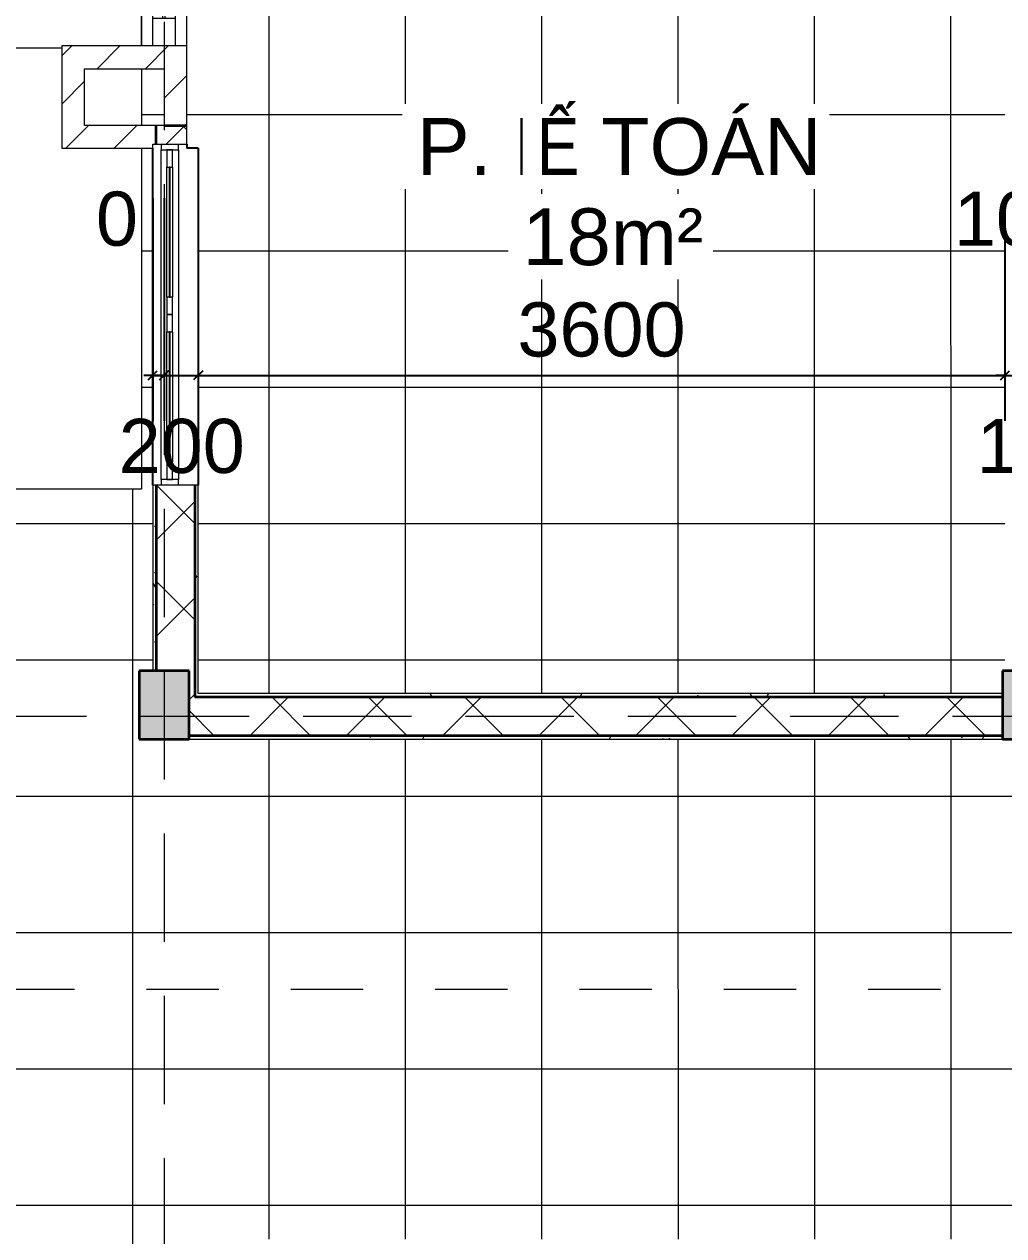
# Model space of a CAD drawing. Header units: millimetres. Extents: x -20510 to 108935, y -243239 to 20306.
# Drawn here: x -65 to 4245, y -64485 to -59154 of the extents above; entities that cross this region are included whole.
import ezdxf

# ---------------------------------------------------------------- set-up
doc = ezdxf.new("R2010")
doc.units = ezdxf.units.MM
for name, pattern in [('Abgebrochen', [714.375, 476.25, -238.125]), ('Aligning Line', [635, 317.5, -317.5]), ('Hidden', [714.375, 476.25, -238.125])]:
    doc.linetypes.add(name, pattern=pattern)
for name, color, linetype, lineweight in [('A-ANNO-DIMS', 1, 'Continuous', 9), ('A-FLOR', 7, 'Continuous', 9), ('A-FLOR-PATT', 8, 'Continuous', 9), ('A-GLAZ', 4, 'Continuous', 18), ('A-WALL', 7, 'Continuous', 25), ('A-WALL-PATT', 8, 'Continuous', 18), ('G-ANNO-SYMB', 6, 'Abgebrochen', 9), ('G-ANNO-TEXT', 2, 'Continuous', 9), ('G-IMPT', 8, 'Continuous', 9), ('S-COLS', 7, 'Continuous', 25), ('S-GRID', 1, 'Continuous', 9)]:
    doc.layers.add(name, color=color, linetype=linetype, lineweight=lineweight)
doc.styles.add('Arial_2', font='arial.ttf', dxfattribs={"height": 300})
doc.styles.add('Arial_3', font='arial.ttf', dxfattribs={"width": 0.8, "height": 250})
doc.styles.add('Arial_5', font='arial.ttf', dxfattribs={"height": 238.125})
doc.dimstyles.new('SecretInternalLinAngDimStyle5p4736185', dxfattribs={"dimscale": 304.8, "dimtxt": 242.94927, "dimasz": 0.130208, "dimexe": 0.656168, "dimexo": 0.0625, "dimgap": 0.260417, "dimtad": 1, "dimdec": 0, "dimrnd": 100, "dimzin": 0, "dimdsep": 46, "dimtxsty": 'Arial_5', "dimblk1": 'OBLIQUE', "dimblk2": 'OBLIQUE', "dimsah": 1, "dimcen": 0.09, "dimdle": 0.492126, "dimazin": 0, "dimtfac": 1, "dimtdec": 4, "dimtix": 1, "dimtmove": 0, "dimatfit": 3, "dimfxl": 2.624672, "dimfxlon": 1, "dimtvp": 1, "dimtolj": 1, "dimtzin": 0, "dimarcsym": 2})
doc.dimstyles.new('SecretInternalLinAngDimStyle5p4736185_1', dxfattribs={"dimscale": 304.8, "dimtxt": 242.94927, "dimasz": 0.130208, "dimexe": 0.656168, "dimexo": 0.0625, "dimgap": 0.260417, "dimtad": 1, "dimdec": 0, "dimrnd": 100, "dimzin": 0, "dimdsep": 46, "dimtxsty": 'Arial_5', "dimblk1": 'OBLIQUE', "dimblk2": 'OBLIQUE', "dimsah": 1, "dimcen": 0.09, "dimdle": 0.492126, "dimazin": 0, "dimtfac": 1, "dimtdec": 4, "dimtix": 1, "dimtmove": 2, "dimatfit": 3, "dimfxl": 2.624672, "dimfxlon": 1, "dimtvp": 1, "dimtolj": 1, "dimtzin": 0, "dimarcsym": 2})
pattern_1 = [(45, (0, -70000), (-106.066, 106.066), [])]
pattern_2 = [(0, (0, -70000), (406.4, 101.6), [33.528, -271.272, 33.528, -271.272, -1625.6]), (0, (0, -70000), (406.4, 101.6), [-609.6, 33.528, -576.072, 33.528, -271.272, -711.2]), (0, (0, -70000), (406.4, 101.6), [-1524, 33.528, -169.672, 33.528, -474.472]), (120, (152.4, -69949.2), (-291.1882, 301.1527), [33.528, -271.272, 33.528, -271.272, -1625.6]), (120, (152.4, -69949.2), (-291.1882, 301.1527), [-609.6, 33.528, -576.072, 33.528, -271.272, -711.2]), (120, (152.4, -69949.2), (-291.1882, 301.1527), [-1524, 33.528, -169.672, 33.528, -474.472]), (240, (203.2, -69746), (-115.2118, -402.7527), [33.528, -271.272, 33.528, -271.272, -1625.6]), (240, (203.2, -69746), (-115.2118, -402.7527), [-609.6, 33.528, -576.072, 33.528, -271.272, -711.2]), (240, (203.2, -69746), (-115.2118, -402.7527), [-1524, 33.528, -169.672, 33.528, -474.472])]
pattern_3 = [(45, (0, -70000), (-212.132, 212.132), []), (135, (0, -70000), (-212.132, -212.132), [])]

# ---------------------------------------------------------------- blocks, each defined once
blk = doc.blocks.new('Window_K2_Stack - Window_K2_Stack-2377845-03_MẶT BẰNG TẦNG 3')
at = {"layer": 'A-GLAZ'}
for p, q in [((-450, -100), (-450, 100)), ((-450, 100), (450, 100)), ((450, -100), (450, 100)), ((-450, 50), (450, 50)), ((-328.75, -50), (-328.75, 50)), ((-328.75, 5), (328.75, 5)), ((328.75, -50), (328.75, 50)), ((-450, -50), (450, -50)), ((-328.75, -5), (328.75, -5)), ((-450, -100), (450, -100))]:
    blk.add_line(p, q, dxfattribs=at)
blk = doc.blocks.new('M_Concrete-Rectangular-Column - COT220X300-2391839-03_MẶT BẰNG TẦNG 3')
at = {"layer": 'S-COLS', "lineweight": 35}
blk.add_hatch(color=256, dxfattribs=at).paths.add_polyline_path([(110, -150), (110, 150), (-110, 150), (-110, -150)])
for p, q in [((110, 150), (-110, 150)), ((-110, 150), (-110, -150)), ((110, -150), (110, 150)), ((-110, -150), (110, -150))]:
    blk.add_line(p, q, dxfattribs=at)
blk = doc.blocks.new('Mat_Tien_3dsMax - Sync_3dsMax_To_Revit-2401403-03_MẶT BẰNG TẦNG 3')
at = {"layer": 'G-IMPT'}
blk.add_line((-6051.8, 4142.2), (-300, 4142.4), dxfattribs=at)
blk = doc.blocks.new('Mat_Tien_3dsMax - Mat_Tien_3dsMax-2387879-03_MẶT BẰNG TẦNG 3')
blk.add_blockref('Mat_Tien_3dsMax - Sync_3dsMax_To_Revit-2401403-03_MẶT BẰNG TẦNG 3', (0, 0))
blk = doc.blocks.new('CUA SO 2 CANH NHOM KINH O O THOANG - S1_1500x1800-2404851-03_MẶT BẰNG TẦNG 3')
at = {"layer": 'A-GLAZ'}
for p, q in [((-725, 63), (-750, 63)), ((-725, -13), (-725, 63)), ((750, 63), (725, 63)), ((725, 63), (725, -13)), ((-649, 37.5), (-725, 37.5)), ((-725, 37.5), (-725, 12.5)), ((-725, 12.5), (-649, 12.5)), ((-649, 12.5), (-649, 37.5)), ((-76, 27.5), (-649, 27.5)), ((-649, 27.5), (-649, 22.5)), ((-649, 22.5), (-76, 22.5)), ((0, 37.5), (-76, 37.5)), ((-76, 37.5), (-76, 12.5)), ((-76, 22.5), (-76, 27.5)), ((-76, 12.5), (0, 12.5)), ((0, 12.5), (0, 37.5)), ((76, 37.5), (0, 37.5)), ((0, 37.5), (0, 12.5)), ((0, 12.5), (76, 12.5)), ((76, 12.5), (76, 37.5)), ((649, 27.5), (76, 27.5)), ((76, 27.5), (76, 22.5)), ((76, 22.5), (649, 22.5)), ((725, 37.5), (649, 37.5)), ((649, 37.5), (649, 12.5)), ((649, 22.5), (649, 27.5)), ((649, 12.5), (725, 12.5)), ((725, 12.5), (725, 37.5)), ((-750, -13), (-725, -13)), ((725, -13), (750, -13))]:
    blk.add_line(p, q, dxfattribs=at)
at = {"layer": 'A-GLAZ', "lineweight": 9}
for p, q in [((-725, 63), (725, 63)), ((-649, 37.5), (-76, 37.5)), ((-76, 12.5), (-649, 12.5)), ((76, 37.5), (649, 37.5)), ((649, 12.5), (76, 12.5)), ((725, -13), (-725, -13))]:
    blk.add_line(p, q, dxfattribs=at)
blk = doc.blocks.new('_Oblique')
at = {"color": 0, "linetype": 'ByBlock', "lineweight": -2}
blk.add_line((-0.5, -0.5), (0.5, 0.5), dxfattribs=at)
blk = doc.blocks.new('DIMBLOCK132-03_MẶT BẰNG TẦNG 3')
at = {"layer": 'A-ANNO-DIMS', "color": 0, "lineweight": -2, "transparency": 16777216}
for p, q in [((500, -59919.1), (500, -60900)), ((550, -59919.1), (550, -60900)), ((500, -60700), (460.3, -60700)), ((500, -60700), (550, -60700)), ((550, -60700), (589.7, -60700))]:
    blk.add_line(p, q, dxfattribs=at)
at = {"layer": 'Defpoints', "color": 0, "transparency": 16777216}
for p in [(500, -59900), (550, -59900), (550, -60700)]:
    blk.add_point(p, dxfattribs=at)
at = {"layer": 'A-ANNO-DIMS', "color": 0, "lineweight": -2, "transparency": 16777216, "xscale": 39.6875, "yscale": 39.6875, "zscale": 39.6875}
blk.add_blockref('_Oblique', (500, -60700), dxfattribs=at)
at = {"layer": 'A-ANNO-DIMS', "color": 0, "lineweight": -2, "transparency": 16777216, "xscale": 39.6875, "yscale": 39.6875, "zscale": 39.6875, "rotation": 180}
blk.add_blockref('_Oblique', (550, -60700), dxfattribs=at)
at = {"layer": 'A-ANNO-DIMS', "color": 0, "transparency": 16777216, "insert": (250.3, -59890.9), "char_height": 238.12, "width": 659.327, "attachment_point": 1, "line_spacing_factor": 0.941778, "style": 'Arial_5'}
blk.add_mtext('\\A1;0', dxfattribs=at)
blk = doc.blocks.new('DIMBLOCK133-03_MẶT BẰNG TẦNG 3')
at = {"layer": 'A-ANNO-DIMS', "color": 0, "lineweight": -2, "transparency": 16777216}
for p, q in [((550, -59919.1), (550, -60900)), ((700, -59919.1), (700, -60900)), ((550, -60700), (510.3, -60700)), ((550, -60700), (700, -60700)), ((700, -60700), (739.7, -60700))]:
    blk.add_line(p, q, dxfattribs=at)
at = {"layer": 'Defpoints', "color": 0, "transparency": 16777216}
for p in [(550, -59900), (700, -59900), (700, -60700)]:
    blk.add_point(p, dxfattribs=at)
at = {"layer": 'A-ANNO-DIMS', "color": 0, "lineweight": -2, "transparency": 16777216, "xscale": 39.6875, "yscale": 39.6875, "zscale": 39.6875}
blk.add_blockref('_Oblique', (550, -60700), dxfattribs=at)
at = {"layer": 'A-ANNO-DIMS', "color": 0, "lineweight": -2, "transparency": 16777216, "xscale": 39.6875, "yscale": 39.6875, "zscale": 39.6875, "rotation": 180}
blk.add_blockref('_Oblique', (700, -60700), dxfattribs=at)
at = {"layer": 'A-ANNO-DIMS', "color": 0, "transparency": 16777216, "insert": (350.3, -60890.9), "char_height": 238.12, "width": 659.327, "attachment_point": 1, "line_spacing_factor": 0.941778, "style": 'Arial_5'}
blk.add_mtext('\\A1;200', dxfattribs=at)
blk = doc.blocks.new('DIMBLOCK134-03_MẶT BẰNG TẦNG 3')
at = {"layer": 'A-ANNO-DIMS', "color": 0, "lineweight": -2, "transparency": 16777216}
for p, q in [((700, -59919.1), (700, -60900)), ((4250, -59919.1), (4250, -60900)), ((550, -60700), (4400, -60700))]:
    blk.add_line(p, q, dxfattribs=at)
at = {"layer": 'Defpoints', "color": 0, "transparency": 16777216}
for p in [(700, -59900), (4250, -59900), (4250, -60700)]:
    blk.add_point(p, dxfattribs=at)
at = {"layer": 'A-ANNO-DIMS', "color": 0, "lineweight": -2, "transparency": 16777216, "xscale": 39.6875, "yscale": 39.6875, "zscale": 39.6875, "rotation": 180}
blk.add_blockref('_Oblique', (700, -60700), dxfattribs=at)
at = {"layer": 'A-ANNO-DIMS', "color": 0, "lineweight": -2, "transparency": 16777216, "xscale": 39.6875, "yscale": 39.6875, "zscale": 39.6875}
blk.add_blockref('_Oblique', (4250, -60700), dxfattribs=at)
at = {"layer": 'A-ANNO-DIMS', "color": 0, "transparency": 16777216, "insert": (2475, -60499), "char_height": 238.12, "width": 879.103, "attachment_point": 5, "style": 'Arial_5'}
blk.add_mtext('\\A1;3600', dxfattribs=at)
blk = doc.blocks.new('DIMBLOCK135-03_MẶT BẰNG TẦNG 3')
at = {"layer": 'A-ANNO-DIMS', "color": 0, "lineweight": -2, "transparency": 16777216}
for p, q in [((4250, -59919.1), (4250, -60900)), ((4350, -59919.1), (4350, -60900)), ((4250, -60700), (4210.3, -60700)), ((4250, -60700), (4350, -60700)), ((4350, -60700), (4389.7, -60700))]:
    blk.add_line(p, q, dxfattribs=at)
at = {"layer": 'Defpoints', "color": 0, "transparency": 16777216}
for p in [(4250, -59900), (4350, -59900), (4350, -60700)]:
    blk.add_point(p, dxfattribs=at)
at = {"layer": 'A-ANNO-DIMS', "color": 0, "lineweight": -2, "transparency": 16777216, "xscale": 39.6875, "yscale": 39.6875, "zscale": 39.6875}
blk.add_blockref('_Oblique', (4250, -60700), dxfattribs=at)
at = {"layer": 'A-ANNO-DIMS', "color": 0, "lineweight": -2, "transparency": 16777216, "xscale": 39.6875, "yscale": 39.6875, "zscale": 39.6875, "rotation": 180}
blk.add_blockref('_Oblique', (4350, -60700), dxfattribs=at)
at = {"layer": 'A-ANNO-DIMS', "color": 0, "transparency": 16777216, "insert": (4025.3, -59890.9), "char_height": 238.12, "width": 659.327, "attachment_point": 1, "line_spacing_factor": 0.941778, "style": 'Arial_5'}
blk.add_mtext('\\A1;100', dxfattribs=at)
blk = doc.blocks.new('DIMBLOCK136-03_MẶT BẰNG TẦNG 3')
at = {"layer": 'A-ANNO-DIMS', "color": 0, "lineweight": -2, "transparency": 16777216}
for p, q in [((4350, -59919.1), (4350, -60900)), ((4450, -59919.1), (4450, -60900)), ((4350, -60700), (4310.3, -60700)), ((4350, -60700), (4450, -60700)), ((4450, -60700), (4489.7, -60700))]:
    blk.add_line(p, q, dxfattribs=at)
at = {"layer": 'Defpoints', "color": 0, "transparency": 16777216}
for p in [(4350, -59900), (4450, -59900), (4450, -60700)]:
    blk.add_point(p, dxfattribs=at)
at = {"layer": 'A-ANNO-DIMS', "color": 0, "lineweight": -2, "transparency": 16777216, "xscale": 39.6875, "yscale": 39.6875, "zscale": 39.6875}
blk.add_blockref('_Oblique', (4350, -60700), dxfattribs=at)
at = {"layer": 'A-ANNO-DIMS', "color": 0, "lineweight": -2, "transparency": 16777216, "xscale": 39.6875, "yscale": 39.6875, "zscale": 39.6875, "rotation": 180}
blk.add_blockref('_Oblique', (4450, -60700), dxfattribs=at)
at = {"layer": 'A-ANNO-DIMS', "color": 0, "transparency": 16777216, "insert": (4125.3, -60890.9), "char_height": 238.12, "width": 659.327, "attachment_point": 1, "line_spacing_factor": 0.941778, "style": 'Arial_5'}
blk.add_mtext('\\A1;100', dxfattribs=at)

msp = doc.modelspace()

# ---------------------------------------------------------------- hatches: boundary and pattern name
at = {"layer": 'A-FLOR-PATT'}
h = msp.add_hatch(dxfattribs=at)
h.set_pattern_fill('FP_6', color=256, style=0, pattern_type=2)
h.set_pattern_definition([(0.0043, (16612.5, -62550.4), (-0.045, 600), []), (90.004, (16612.5, -62550.4), (-600, -0.042), [])])
h.paths.add_polyline_path([(450, -70100.9), (825, -70100.8), (825, -69951), (650, -69951), (650, -70100), (450, -70100), (450, -69900), (574, -69900), (574, -69750), (450, -69750)])
h.paths.add_polyline_path([(925, -70100.8), (1825, -70100.8), (1825, -69901), (2125, -69901), (2125, -70100.7), (3025, -70100.7), (3025, -69901), (3130, -69901), (3130, -69690), (3230, -69690), (3230, -69901), (3325, -69901), (3325, -70100.6), (4150, -70100.6), (4150, -69956), (4250, -69956), (4250, -69850), (4450, -69850), (4450, -70100), (4475, -70100), (4475, -69900), (7950, -69900), (7950, -64800), (7940, -64800), (7940, -64700), (5810, -64700), (5810, -64500), (8850, -64500), (8850, -64700), (8160, -64700), (8160, -64800), (8150, -64800), (8150, -69900), (11550, -69900), (11550, -69850), (11750, -69850), (11750, -69900), (15150, -69900), (15150, -69850), (15350, -69850), (15350, -69900), (22350, -69900), (22350, -64800), (22340, -64800), (22340, -64700), (21650, -64700), (21650, -64500), (23250, -64500), (23250, -64700), (22560, -64700), (22560, -64800), (22550, -64800), (22550, -69900), (25950, -69900), (25950, -69850), (26150, -69850), (26150, -69900), (29550, -69900), (29550, -64800), (29540, -64800), (29540, -64700), (26160, -64700), (26160, -64800), (25940, -64800), (25940, -64700), (24650, -64700), (24650, -64500), (30040, -64500), (30040, -64700), (29760, -64700), (29760, -64800), (29750, -64800), (29750, -69900), (33225, -69900), (33225, -70098.4), (33250, -70098.4), (33250, -69850), (33450, -69850), (33450, -70006), (33550, -70006), (33550, -70098.4), (34450, -70098.3), (34450, -69901), (34750, -69901), (34750, -70098.3), (35650, -70098.2), (35650, -69901), (35950, -69901), (35950, -70098.2), (36850, -70098.2), (36850, -69900), (37050, -69900), (37050, -69750), (37025, -69750), (37025, -69650), (37050, -69650), (37050, -64800), (37040, -64800), (37040, -64700), (33460, -64700), (33460, -64800), (33240, -64800), (33240, -64700), (31040, -64700), (31040, -64500), (37050, -64500), (37050, -62300), (34550, -62300), (34550, -61500), (34650, -61500), (34650, -60700), (34550, -60700), (34550, -60600), (34350, -60600), (34350, -60500), (37050, -60500), (37050, -60498.3), (33450, -60498.3), (33450.7, -60500), (33550, -60500), (33550, -60600), (33450, -60600), (33450, -62000), (33460, -62000), (33460, -62300), (33050, -62300), (33050, -62100), (33240, -62100), (33240, -62000), (33250, -62000), (33249.6, -59962.3), (33229.6, -59959.1), (33218.4, -59955.4), (33204.2, -59946.2), (33198.9, -59942), (33189.7, -59931.5), (33179.7, -59912.4), (33176.2, -59900.8), (33175.2, -59881.6), (33178.7, -59864.4), (33184.8, -59850.1), (33194.5, -59837.3), (33205.5, -59827), (33218.9, -59818.1), (33218.9, -58025.5), (33250, -58025.5), (33250, -55200), (29750, -55200), (29750, -58701.8), (29781.1, -58694.4), (30299.2, -58452.8), (30346.5, -58258.4), (30478.5, -58541.6), (30525.8, -58347.2), (31075, -58091.1), (31075, -58095.7), (31094.6, -58091.1), (31094.6, -58093.6), (31105.3, -58091.1), (31105.3, -59819.4), (31123.5, -59831.6), (31135.5, -59845.3), (31143.7, -59858.9), (31147.7, -59877.9), (31148.6, -59897.5), (31142.7, -59915.7), (31133.9, -59933), (31119.1, -59947.4), (31102.8, -59955.6), (31090, -59960.8), (31074.6, -59961.5), (31053.8, -59959), (31045.9, -59956.8), (31025.7, -59943.4), (31013.7, -59929.7), (31005.5, -59916.1), (31000.6, -59900), (29823, -59900), (29819.5, -59916.1), (29809.4, -59932.8), (29795.4, -59947.1), (29779.1, -59956.8), (29765.8, -59960.5), (29750, -59961.5), (29750, -62000), (29760, -62000), (29760, -62100), (32050, -62100), (32050, -62300), (23650, -62300), (23650, -62100), (25940, -62100), (25940, -62000), (26160, -62000), (26160, -62100), (26640, -62100), (26640, -58110), (26740, -58110), (26740, -62100), (29540, -62100), (29540, -62000), (29550, -62000), (29550, -56900), (26740, -56900), (26740, -57110), (26640, -57110), (26640, -56900), (26150, -56900), (26150, -56950), (25950, -56950), (25950, -56900), (22550, -56900), (22550, -62000), (22560, -62000), (22560, -62100), (22650, -62100), (22650, -62300), (21410, -62300), (21410, -62100), (22340, -62100), (22340, -62000), (22350, -62000), (22350, -57900), (20400, -57900), (20400, -56900), (18950, -56900), (18950, -56950), (18750, -56950), (18750, -56900), (15350, -56900), (15350, -62000), (15360, -62000), (15360, -62100), (18740, -62100), (18740, -62000), (18960, -62000), (18960, -62100), (20410, -62100), (20410, -62300), (13110, -62300), (13110, -62100), (15140, -62100), (15140, -62000), (15150, -62000), (15150, -56900), (11750, -56900), (11750, -56950), (11550, -56950), (11550, -56900), (11060, -56900), (11060, -57110), (10960, -57110), (10960, -56900), (8150, -56900), (8150, -62000), (8160, -62000), (8160, -62100), (10960, -62100), (10960, -58110), (11060, -58110), (11060, -62100), (11540, -62100), (11540, -62000), (11760, -62000), (11760, -62100), (12110, -62100), (12110, -62300), (5650, -62300), (5650, -62100), (7940, -62100), (7940, -62000), (7950, -62000), (7949.6, -59962.3), (7929.6, -59959.1), (7918.4, -59955.4), (7907.3, -59948.4), (7898.9, -59942), (7889.7, -59931.5), (7879.7, -59912.4), (7876.1, -59900), (7875.2, -59881.6), (7878.7, -59864.4), (7884.8, -59850.1), (7894.5, -59837.3), (7905.5, -59827), (7918.9, -59818.1), (7918.9, -58025.5), (7950, -58025.5), (7950, -55200), (4450, -55200), (4450, -58701.8), (4481.1, -58694.4), (4999.2, -58452.8), (5046.5, -58258.4), (5178.5, -58541.6), (5225.8, -58347.2), (5775, -58091.1), (5775, -58095.7), (5794.6, -58091.1), (5794.6, -58093.6), (5805.3, -58091.1), (5805.3, -59819.4), (5823.5, -59831.6), (5835.5, -59845.3), (5843.7, -59858.9), (5847.7, -59877.9), (5848.6, -59897.5), (5842.7, -59915.7), (5833.9, -59933), (5820.2, -59946.9), (5802.8, -59955.6), (5790, -59960.8), (5774.6, -59961.5), (5753.8, -59959), (5745.9, -59956.8), (5725.7, -59943.4), (5713.7, -59929.7), (5705.5, -59916.1), (5700.6, -59900), (4523, -59900), (4519.5, -59916.1), (4509.4, -59932.8), (4495.4, -59947.1), (4479.1, -59956.8), (4465.8, -59960.5), (4450, -59961.5), (4450, -62000), (4460, -62000), (4460, -62100), (4650, -62100), (4650, -62300), (440, -62300), (440, -62000), (500, -62000), (500, -59700), (450, -59700), (450, -61200), (-4025.9, -61200), (-4050, -65600), (450, -65600), (450, -67100), (500, -67100), (500, -64800), (440, -64800), (440, -64500), (4810, -64500), (4810, -64700), (4460, -64700), (4460, -64800), (4240, -64800), (4240, -64700), (3230, -64700), (3230, -68690), (3130, -68690), (3130, -64700), (700, -64700), (700, -67200), (650, -67200), (650, -67550), (450, -67550), (450, -68450), (650, -68450), (650, -68750), (450, -68750), (450, -69650), (675, -69650), (675, -69851), (925, -69851), (925, -69951)])
h.paths.add_polyline_path([(1925, -70100.8), (2025, -70100.7), (2025, -70001), (1925, -70001)])
h.paths.add_polyline_path([(3125, -70100.7), (3225, -70100.7), (3225, -70001), (3125, -70001)])
h.paths.add_polyline_path([(34550, -70098.3), (34650, -70098.3), (34650, -70001), (34550, -70001), (34550, -70085)])
h.paths.add_polyline_path([(35750, -70098.2), (35850, -70098.2), (35850, -70001), (35750, -70001), (35750, -70085)])
h.paths.add_polyline_path([(36950, -70098.2), (37050, -70098.1), (37050, -70000), (36950, -70000)])
h.paths.add_polyline_path([(37250, -69650), (37250.8, -69650), (37252.5, -68750), (37250, -68750), (37250, -69499.8)])
h.paths.add_polyline_path([(550, -68650), (550, -68550), (450, -68550), (450, -68650)])
h.paths.add_polyline_path([(37252.7, -68650), (37252.9, -68550), (37250, -68550), (37250, -68650)])
h.paths.add_polyline_path([(37253.1, -68450), (37254.7, -67550), (37250, -67550), (37250, -68450)])
h.paths.add_polyline_path([(550, -67450), (550, -67200), (450, -67200), (450, -67450), (515, -67450)])
h.paths.add_polyline_path([(37250, -67450), (37254.9, -67450), (37259.9, -64800), (37250, -64800), (37250, -65999.6)])
h.paths.add_polyline_path([(18740, -64800), (18740, -64700), (15360, -64700), (15360, -64800), (15140, -64800), (15140, -64700), (11760, -64700), (11760, -64800), (11540, -64800), (11540, -64700), (10250, -64700), (10250, -64500), (20250, -64500), (20250, -64700), (18960, -64700), (18960, -64800)])
h.paths.add_polyline_path([(37260, -64734.8), (37264.5, -62300), (37250, -62300), (37250, -64500), (37260, -64500), (37260, -64685)])
h.paths.add_polyline_path([(37260, -62100), (37264.9, -62100), (37269.7, -59530), (37250, -59530), (37250, -62000), (37260, -62000)])
h.paths.add_polyline_path([(700, -62100), (4240, -62100), (4240, -62000), (4250, -62000), (4250, -56700.8), (3325, -56700.4), (3325, -56899), (3025, -56899), (3025, -56700.2), (2125, -56699.9), (2125, -56899), (1825, -56899), (1825, -56699.7), (925, -56699.3), (925, -56899), (675, -56899), (675, -57150), (450, -57150), (450, -58050), (650, -58050), (650, -58350), (450, -58350), (450, -59250), (650, -59250), (650, -59700), (700, -59700), (700, -61182)])
h.paths.add_polyline_path([(37040, -62100), (37040, -62097.4), (35050, -62097.4), (35050, -62100), (36063.8, -62100)])
h.paths.add_polyline_path([(34950, -62100), (34950, -61600), (34650, -61600), (34650, -62100)])
h.paths.add_polyline_path([(6625.4, -59962.3), (6603.7, -59958.8), (6589.2, -59952.6), (6578, -59945), (6567.3, -59934), (6558, -59919.4), (6553.1, -59905.6), (6550.7, -59887.5), (6552.7, -59870.1), (6559.3, -59854.2), (6569.7, -59838.2), (6580.4, -59828.6), (6594.7, -59819.2), (6594.7, -58025.5), (6656.1, -58025.5), (6656.9, -59819.6), (6672.8, -59830), (6683.5, -59841), (6692.8, -59855.6), (6697.7, -59869.4), (6700.1, -59887.5), (6698.1, -59904.9), (6691.5, -59920.8), (6681.1, -59936.8), (6674, -59943.8), (6655.8, -59955.8), (6641, -59960.5), (6634, -59961.3)])
h.paths.add_polyline_path([(31925.4, -59962.3), (31903.7, -59958.8), (31889.2, -59952.6), (31878, -59945), (31867.3, -59934), (31858, -59919.4), (31853.1, -59905.6), (31850.7, -59887.5), (31852.7, -59870.1), (31859.3, -59854.2), (31869.7, -59838.2), (31880.4, -59828.6), (31894.7, -59819.2), (31894.7, -58025.5), (31956.1, -58025.5), (31956.9, -59819.6), (31972.8, -59830), (31983.5, -59841), (31992.8, -59855.6), (31997.7, -59869.4), (32000.1, -59887.5), (31998.1, -59904.9), (31991.5, -59920.8), (31981.1, -59936.8), (31974, -59943.8), (31955.8, -59955.8), (31941, -59960.5)])
h.paths.add_polyline_path([(515, -59600), (550, -59600), (550, -59350), (450, -59350), (450, -59600), (500, -59600)])
h.paths.add_polyline_path([(37269.9, -59430), (37275, -56699.9), (37250, -56700), (37250, -59430)])
h.paths.add_polyline_path([(550, -58250), (550, -58150), (450, -58150), (450, -58250)])
h.paths.add_polyline_path([(450, -57050), (575, -57050), (575, -56900), (450, -56900), (450, -56700), (650, -56700), (650, -56799), (825, -56799), (825, -56699.3), (450, -56699.1)])
h.paths.add_polyline_path([(1925, -56799), (2025, -56799), (2025, -56699.8), (1925, -56699.8)])
h.paths.add_polyline_path([(3225, -56799), (3225, -56700.3), (3125, -56700.3), (3125, -56799)])
h.paths.add_polyline_path([(19778, -56700), (29550, -56699.1), (29550, -56699.1), (8150, -56698.3), (8150, -56700), (18950, -56700)])
h.paths.add_polyline_path([(4250, -56699.9), (4250, -55000), (4250, -55000), (4250, -56699.9)])
at = {"layer": 'A-WALL-PATT', "lineweight": 9}
h = msp.add_hatch(dxfattribs=at)
h.set_pattern_fill('FP_1', color=256, style=0, pattern_type=2)
h.set_pattern_definition(pattern_1)
h.paths.add_polyline_path([(650, -59350), (650, -59250), (100, -59250), (100, -59350), (600, -59350)])
h = msp.add_hatch(dxfattribs=at)
h.set_pattern_fill('FP_1', color=256, style=0, pattern_type=2)
h.set_pattern_definition(pattern_1)
h.paths.add_polyline_path([(100, -59600), (200, -59600), (200, -59350), (100, -59350)])
h = msp.add_hatch(dxfattribs=at)
h.set_pattern_fill('FP_1', color=256, style=0, pattern_type=2)
h.set_pattern_definition(pattern_1)
h.paths.add_polyline_path([(550, -59600), (650, -59600), (650, -59350), (550, -59350)])
h = msp.add_hatch(dxfattribs=at)
h.set_pattern_fill('FP_1', color=256, style=0, pattern_type=2)
h.set_pattern_definition(pattern_1)
h.paths.add_polyline_path([(500, -59700), (500, -59682), (515, -59682), (515, -59600), (100, -59600), (100, -59700)])
h = msp.add_hatch(dxfattribs=at)
h.set_pattern_fill('FP_3', color=256, style=0, pattern_type=2)
h.set_pattern_definition(pattern_3)
h.paths.add_polyline_path([(660, -62115), (685, -62115), (685, -61182), (515, -61182), (515, -62000), (660, -62000), (660, -62112.8)])
h.paths.add_polyline_path([(515, -59682), (650, -59682), (650, -59600), (515, -59600)])
h = msp.add_hatch(dxfattribs=at)
h.set_pattern_fill('FP_2', color=256, style=0, pattern_type=2)
h.set_pattern_definition(pattern_2)
h.paths.add_polyline_path([(500, -62000), (515, -62000), (515, -61182), (500, -61182)])
h = msp.add_hatch(dxfattribs=at)
h.set_pattern_fill('FP_2', color=256, style=0, pattern_type=2)
h.set_pattern_definition(pattern_2)
h.paths.add_polyline_path([(685, -62100), (700, -62100), (700, -61182), (685, -61182)])
h = msp.add_hatch(dxfattribs=at)
h.set_pattern_fill('FP_2', color=256, style=0, pattern_type=2)
h.set_pattern_definition(pattern_2)
h.paths.add_polyline_path([(685, -62115), (4240, -62115), (4240, -62100), (685, -62100)])
h = msp.add_hatch(dxfattribs=at)
h.set_pattern_fill('FP_3', color=256, style=0, pattern_type=2)
h.set_pattern_definition(pattern_3)
h.paths.add_polyline_path([(660, -62285), (4240, -62285), (4240, -62115), (660, -62115), (660, -62278.4)])
h = msp.add_hatch(dxfattribs=at)
h.set_pattern_fill('FP_2', color=256, style=0, pattern_type=2)
h.set_pattern_definition(pattern_2)
h.paths.add_polyline_path([(1748.9, -62300), (4240, -62299.3), (4240, -62285), (660, -62285.6), (660, -62300), (795.8, -62300)])

# ---------------------------------------------------------------- linework, layer by layer
at = {"layer": 'A-FLOR'}
for p, q in [((450, -58350), (450, -59250)), ((450, -59350), (450, -59600)), ((450, -59700), (450, -61200)), ((450, -61200), (-4025.9, -61200))]:
    msp.add_line(p, q, dxfattribs=at)
at = {"layer": 'A-WALL', "lineweight": 18}
for p, q in [((650, -59250), (100, -59250)), ((100, -59250), (100, -59700)), ((650, -59682), (650, -59250)), ((200, -59350), (550, -59350)), ((200, -59600), (200, -59350)), ((550, -59350), (550, -59600)), ((550, -59600), (200, -59600)), ((100, -59700), (500, -59700)), ((500, -59700), (500, -59682)), ((500, -59682), (650, -59682)), ((700, -61182), (500, -61182)), ((500, -61182), (500, -62000)), ((700, -62100), (700, -61182)), ((4240, -62100), (700, -62100)), ((660, -62300), (4240, -62300))]:
    msp.add_line(p, q, dxfattribs=at)
at = {"layer": 'A-WALL', "lineweight": 35}
for p, q in [((515, -59682), (515, -59600)), ((550, -59600), (650, -59600)), ((515, -61182), (515, -62000)), ((685, -61182), (685, -62115)), ((4240, -62115), (685, -62115)), ((4240, -62285), (660, -62285))]:
    msp.add_line(p, q, dxfattribs=at)
at = {"layer": 'A-WALL'}
for p, q in [((500, -61182), (500, -59700)), ((650, -59682), (650, -59700)), ((700, -59700), (650, -59700)), ((700, -59700), (700, -61182))]:
    msp.add_line(p, q, dxfattribs=at)
at = {"layer": 'G-ANNO-SYMB', "linetype": 'Aligning Line'}
msp.add_line((-7146.6, -63400), (41465.8, -63400), dxfattribs=at)
at = {"layer": 'S-GRID', "linetype": 'Hidden'}
for p, q in [((550, -52000), (550, -73000)), ((39500, -62200), (-3000, -62200))]:
    msp.add_line(p, q, dxfattribs=at)

# ---------------------------------------------------------------- block references
at = {"layer": 'A-GLAZ', "rotation": 90}
msp.add_blockref('Window_K2_Stack - Window_K2_Stack-2377845-03_MẶT BẰNG TẦNG 3', (550, -58800), dxfattribs=at)
at = {"layer": 'A-GLAZ', "lineweight": 9, "rotation": 90}
msp.add_blockref('CUA SO 2 CANH NHOM KINH O O THOANG - S1_1500x1800-2404851-03_MẶT BẰNG TẦNG 3', (600, -60432), dxfattribs=at)
at = {"layer": 'G-IMPT'}
msp.add_blockref('Mat_Tien_3dsMax - Mat_Tien_3dsMax-2387879-03_MẶT BẰNG TẦNG 3', (400, -63400), dxfattribs=at)
at = {"layer": 'S-COLS', "lineweight": 35}
for p in [(550, -62150), (4350, -62150)]:
    msp.add_blockref('M_Concrete-Rectangular-Column - COT220X300-2391839-03_MẶT BẰNG TẦNG 3', p, dxfattribs=at)

# ---------------------------------------------------------------- dimensions: what is measured, and where the dimension line sits
at = {"layer": 'A-ANNO-DIMS'}
for base, p1, p2, override, picture, middle in [((550, -60700), (500, -59900), (550, -59900), {"dimpost": '<>', "dimfxl": 50}, 'DIMBLOCK132-03_MẶT BẰNG TẦNG 3', (579.9, -60049.6)), ((700, -60700), (550, -59900), (700, -59900), {"dimpost": '<>', "dimfxl": 150}, 'DIMBLOCK133-03_MẶT BẰNG TẦNG 3', (679.9, -61049.6)), ((4350, -60700), (4250, -59900), (4350, -59900), {"dimpost": '<>', "dimfxl": 100}, 'DIMBLOCK135-03_MẶT BẰNG TẦNG 3', (4354.9, -60049.6)), ((4450, -60700), (4350, -59900), (4450, -59900), {"dimpost": '<>', "dimfxl": 100}, 'DIMBLOCK136-03_MẶT BẰNG TẦNG 3', (4454.9, -61049.6))]:
    dim = msp.add_linear_dim(base=base, p1=p1, p2=p2, dimstyle='SecretInternalLinAngDimStyle5p4736185_1', override=override, dxfattribs=at)
    dim.commit()
    dim.dimension.update_dxf_attribs({"geometry": picture, "text_midpoint": middle, "dimtype": 160})

# ---------------------------------------------------------------- next in the draw order: texts
at = {"layer": 'G-ANNO-TEXT', "color": 7, "insert": (1661.6, -59567.5), "char_height": 250, "width": 641.35, "attachment_point": 1, "style": 'Arial_2', "bg_fill": 3, "box_fill_scale": 1.25, "bg_fill_color": 9, "bg_fill_true_color": 13158600, "bg_fill_transparency": 0}
msp.add_mtext('P. K', dxfattribs=at)

# ---------------------------------------------------------------- next in the draw order: texts
at = {"layer": 'G-ANNO-TEXT', "color": 7, "insert": (2190.8, -59567.5), "char_height": 250, "width": 224.472, "attachment_point": 1, "style": 'Arial_3', "bg_fill": 3, "box_fill_scale": 1.25, "bg_fill_color": 9, "bg_fill_true_color": 13158600, "bg_fill_transparency": 0}
msp.add_mtext('\\fArial|b0|i0|c254|p34|;\\W.8;Ế', dxfattribs=at)

# ---------------------------------------------------------------- next in the draw order: texts
at = {"layer": 'G-ANNO-TEXT', "color": 7, "insert": (2376, -59567.5), "char_height": 250, "width": 1038.987, "attachment_point": 1, "style": 'Arial_2', "bg_fill": 3, "box_fill_scale": 1.25, "bg_fill_color": 9, "bg_fill_true_color": 13158600, "bg_fill_transparency": 0}
msp.add_mtext(' TOÁN', dxfattribs=at)

# ---------------------------------------------------------------- next in the draw order: texts
at = {"layer": 'G-ANNO-TEXT', "color": 7, "insert": (2127.3, -59964.4), "char_height": 250, "width": 776.033, "attachment_point": 1, "style": 'Arial_2', "bg_fill": 3, "box_fill_scale": 1.25, "bg_fill_color": 9, "bg_fill_true_color": 13158600, "bg_fill_transparency": 0}
msp.add_mtext('18m²', dxfattribs=at)

# ---------------------------------------------------------------- next in the draw order: dimensions: what is measured, and where the dimension line sits
at = {"layer": 'A-ANNO-DIMS'}
dim = msp.add_linear_dim(base=(4250, -60700), p1=(700, -59900), p2=(4250, -59900), dimstyle='SecretInternalLinAngDimStyle5p4736185', override={"dimpost": '<>', "dimfxl": 3550}, dxfattribs=at)
dim.commit()
dim.dimension.update_dxf_attribs({"geometry": 'DIMBLOCK134-03_MẶT BẰNG TẦNG 3', "text_midpoint": (2475, -60499)})

doc.saveas('drawing.dxf')
